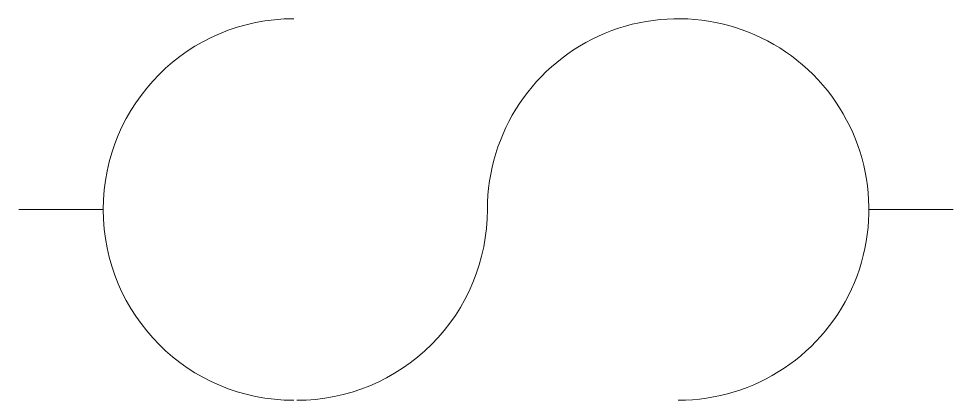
# Model space of a CAD drawing. Header units: inches. Extents: x 247.26 to 251.75, y 171.06 to 172.89.
import ezdxf

# ---------------------------------------------------------------- set-up
doc = ezdxf.new("R2010")
doc.units = ezdxf.units.IN
doc.header["$MEASUREMENT"] = 0
doc.layers.add('E-101-Duplex-with-switches', color=3, linetype='Continuous', lineweight=9)

msp = doc.modelspace()

# ---------------------------------------------------------------- linework, layer by layer
at = {"layer": 'E-101-Duplex-with-switches'}
for p, q in [((247.6651, 171.9734), (247.2595, 171.9734)), ((251.3424, 171.9734), (251.7479, 171.9734))]:
    msp.add_line(p, q, dxfattribs=at)
msp.add_lwpolyline([(248.5945, 171.0574, 0.414214), (249.5105, 171.9734, -2.414214), (250.4265, 171.0574)], format="xyb", dxfattribs=at)
msp.add_arc((248.581, 171.9734), 0.916, 90, 270, dxfattribs=at)

doc.saveas('drawing.dxf')
